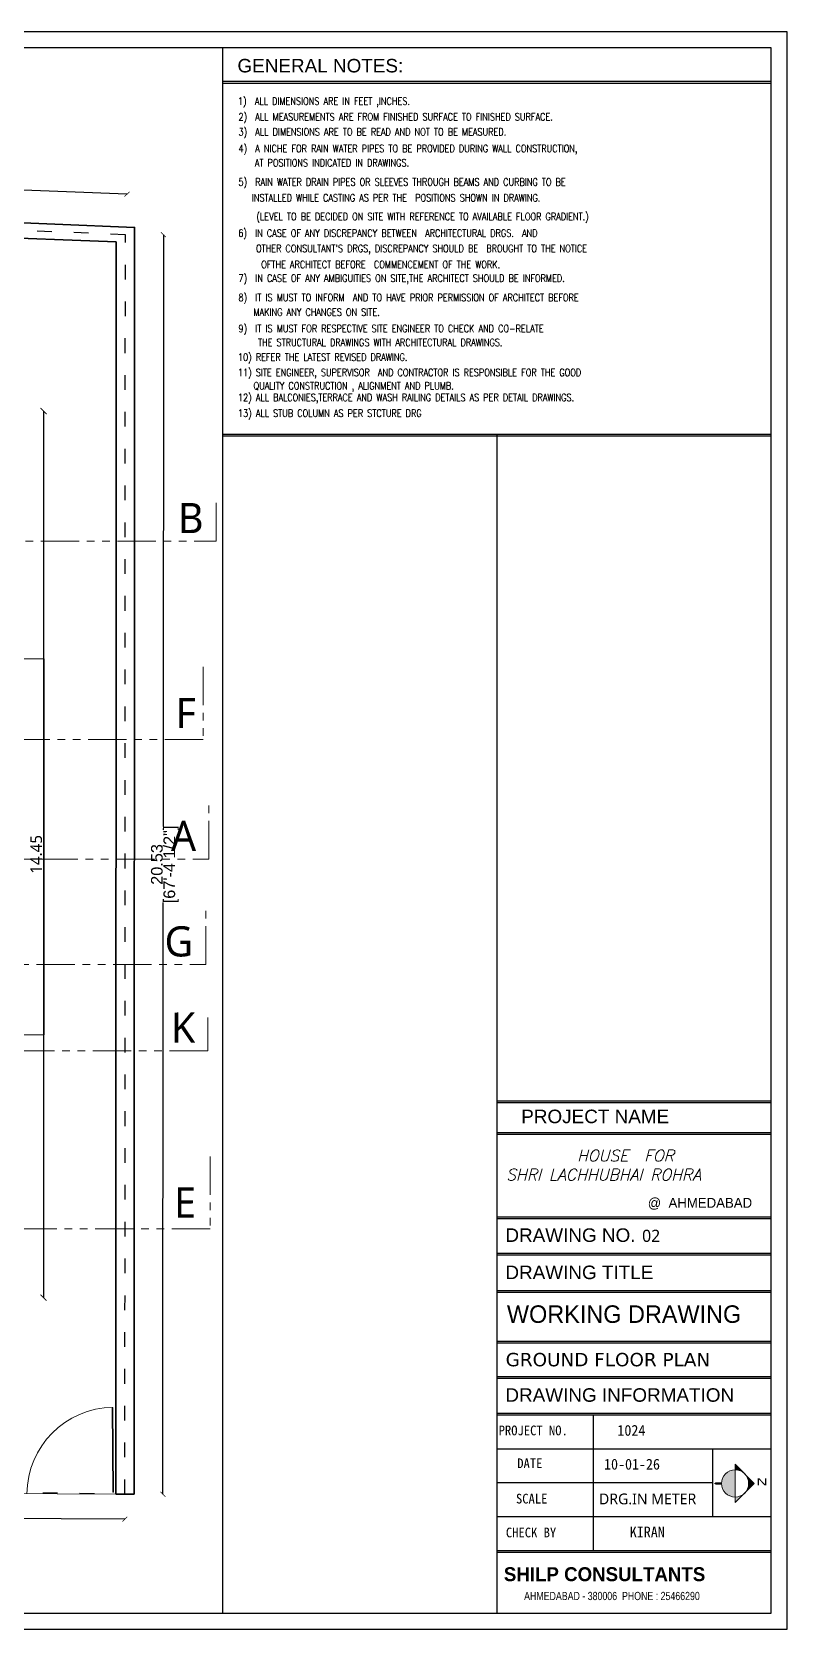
# Model space of a CAD drawing. Extents: x 2450 to 2649, y -7 to 131.
# Drawn here: x 2474.58 to 2486.88, y 104.87 to 130.91 of the extents above; entities that cross this region are included whole.
import ezdxf

# ---------------------------------------------------------------- set-up
doc = ezdxf.new("R2010")
doc.units = 0
doc.header["$MEASUREMENT"] = 0
doc.header["$PDMODE"] = 34
doc.linetypes.add('ACAD_ISO03W100', pattern=[30, 12, -18])
doc.linetypes.add('PHANTOM2', pattern=[1.25, 0.625, -0.125, 0.125, -0.125, 0.125, -0.125])
for name, color, linetype, lineweight in [('A-SHEET-TEXT-SCHEDULE', 7, 'Continuous', 13), ('DOOR-WINDOW', 35, 'Continuous', 13), ('NORTH', 1, 'Continuous', 15), ('PLOT', 230, 'Continuous', 35), ('SECTION LINE', 3, 'PHANTOM2', 5), ('TEXT', 7, 'Continuous', 13), ('TEXT(TITAL)', 213, 'Continuous', 5), ('TITLE-2', 143, 'Continuous', 9), ('WALL', 30, 'Continuous', 35), ('WINDOW-LINE', 25, 'Continuous', 9)]:
    doc.layers.add(name, color=color, linetype=linetype, lineweight=lineweight)
doc.layers.add('BAS LINE', color=130, linetype='Continuous')
for name, color, linetype, lineweight, true_color in [('DIM_1', 7, 'Continuous', 13, 0x000000), ('SHEET', 7, 'Continuous', 30, 0x121212), ('WORKING DIM', 7, 'Continuous', 15, 0x292929)]:
    doc.layers.add(name, color=color, linetype=linetype, lineweight=lineweight, true_color=true_color)
doc.styles.add('AR', font='arial.ttf')
doc.styles.add('ARIAL', font='arial.ttf')
doc.styles.add('COMPLEX', font='complex.shx')
doc.styles.add('ROMANS', font='romans.shx', dxfattribs={"width": 0.8})
doc.styles.get("Standard").update_dxf_attribs({"font": 'malgunsl.ttf'})
doc.styles.add('style2', font='arial.ttf')
doc.dimstyles.new('2310', dxfattribs={"dimtxt": 0.19, "dimasz": 0.08, "dimexe": 0.18, "dimexo": 0.0625, "dimgap": 0.005, "dimtad": 0, "dimzin": 0, "dimdsep": 46, "dimtxsty": 'AR', "dimblk": 'ARCHTICK', "dimcen": 0.09, "dimse1": 1, "dimse2": 1, "dimaunit": 1, "dimadec": 4, "dimazin": 0, "dimtfac": 1, "dimtofl": 0, "dimtmove": 0, "dimatfit": 3, "dimfxl": 0.18, "dimtolj": 1, "dimtzin": 0, "dimarcsym": 0})
doc.dimstyles.new('R07', dxfattribs={"dimtxt": 0.19, "dimasz": 0.1, "dimexe": 0.18, "dimexo": 0.0625, "dimgap": 0.02, "dimtad": 1, "dimzin": 4, "dimdsep": 46, "dimtxsty": 'Standard', "dimblk": 'ARCHTICK', "dimcen": 0, "dimse1": 1, "dimse2": 1, "dimclrd": 256, "dimclre": 48, "dimclrt": 256, "dimadec": 0, "dimazin": 0, "dimtm": 1e-09, "dimtfac": 1, "dimtix": 1, "dimtmove": 1, "dimatfit": 3, "dimfxl": 0.18, "dimtolj": 1, "dimtzin": 0, "dimlwe": 15, "dimarcsym": 0})

# ---------------------------------------------------------------- blocks, each defined once
blk = doc.blocks.new('_ArchTick')
at = {"color": 0, "linetype": 'ByBlock', "const_width": 0.15}
blk.add_lwpolyline([(-0.5, -0.5), (0.5, 0.5)], dxfattribs=at)
blk = doc.blocks.new('*D3258')
at = {"layer": 'DEFPOINTS', "color": 0, "transparency": 16777216}
for p in [(2452.055, 128.564), (2476.127, 128.261), (2476.101, 127.601)]:
    blk.add_point(p, dxfattribs=at)
at = {"layer": 'DIM_1', "color": 0, "lineweight": -2, "transparency": 16777216}
for p, q in [((2452.081, 129.223), (2463.411, 128.77)), ((2476.127, 128.261), (2464.798, 128.714))]:
    blk.add_line(p, q, dxfattribs=at)
at = {"layer": 'DIM_1', "color": 0, "lineweight": -2, "transparency": 16777216, "xscale": 0.08, "yscale": 0.08, "zscale": 0.08}
for p, rotation in [((2452.081, 129.223), 177.707262996254), ((2476.127, 128.261), 357.7072629962539)]:
    blk.add_blockref('_ArchTick', p, dxfattribs=dict(at, rotation=rotation))
at = {"layer": 'DIM_1', "color": 0, "transparency": 16777216, "char_height": 0.19, "attachment_point": 5, "rotation": 357.7073, "style": 'AR'}
for s, insert in [('\\A1;24.07', (2464.108, 128.844)), ('\\A1;[78\'-11 1/2"]', (2464.099, 128.614))]:
    blk.add_mtext(s, dxfattribs=dict(at, insert=insert))
blk = doc.blocks.new('*D3259')
at = {"layer": 'DEFPOINTS', "color": 0, "transparency": 16777216}
for p in [(2476.101, 127.601), (2476.094, 107.072), (2476.713, 107.071)]:
    blk.add_point(p, dxfattribs=at)
at = {"layer": 'DIM_1', "color": 0, "lineweight": -2, "transparency": 16777216}
for p, q in [((2476.72, 127.601), (2476.717, 117.957)), ((2476.713, 107.071), (2476.716, 116.716))]:
    blk.add_line(p, q, dxfattribs=at)
at = {"layer": 'DIM_1', "color": 0, "lineweight": -2, "transparency": 16777216, "xscale": 0.08, "yscale": 0.08, "zscale": 0.08}
for p, rotation in [((2476.72, 127.601), 89.98135342843399), ((2476.713, 107.071), 269.981353428434)]:
    blk.add_blockref('_ArchTick', p, dxfattribs=dict(at, rotation=rotation))
at = {"layer": 'DIM_1', "color": 0, "transparency": 16777216, "char_height": 0.19, "attachment_point": 5, "rotation": 89.9814, "style": 'AR'}
for s, insert in [('\\A1;[67\'-4 1/2"]', (2476.845, 117.336)), ('\\A1;20.53', (2476.615, 117.336))]:
    blk.add_mtext(s, dxfattribs=dict(at, insert=insert))
blk = doc.blocks.new('*D3260')
at = {"layer": 'DEFPOINTS', "color": 0, "transparency": 16777216}
for p in [(2452.146, 107.196), (2476.094, 107.072), (2452.144, 106.789)]:
    blk.add_point(p, dxfattribs=at)
at = {"layer": 'DIM_1', "color": 0, "lineweight": -2, "transparency": 16777216}
for p, q in [((2452.144, 106.789), (2463.719, 106.729)), ((2476.092, 106.664), (2464.517, 106.725))]:
    blk.add_line(p, q, dxfattribs=at)
at = {"layer": 'DIM_1', "color": 0, "lineweight": -2, "transparency": 16777216, "xscale": 0.08, "yscale": 0.08, "zscale": 0.08}
for p, rotation in [((2452.144, 106.789), 179.7026659752107), ((2476.092, 106.664), 359.7026659752107)]:
    blk.add_blockref('_ArchTick', p, dxfattribs=dict(at, rotation=rotation))
at = {"layer": 'DIM_1', "color": 0, "transparency": 16777216, "char_height": 0.19, "attachment_point": 5, "rotation": 359.7027, "style": 'AR'}
for s, insert in [('\\A1;[78\'-7"]', (2464.117, 106.6)), ('\\A1;23.95', (2464.118, 106.829))]:
    blk.add_mtext(s, dxfattribs=dict(at, insert=insert))
blk = doc.blocks.new('*D3841')
at = {"layer": 'DEFPOINTS', "color": 0, "transparency": 16777216}
for p in [(2473.05, 124.725), (2470.13, 110.275), (2474.768, 110.275)]:
    blk.add_point(p, dxfattribs=at)
at = {"layer": 'WORKING DIM', "lineweight": -2, "transparency": 16777216}
blk.add_line((2474.768, 124.725), (2474.768, 110.275), dxfattribs=at)
at = {"layer": 'WORKING DIM', "lineweight": -2, "transparency": 16777216, "xscale": 0.1, "yscale": 0.1, "zscale": 0.1}
for p, rotation in [((2474.768, 124.725), 90), ((2474.768, 110.275), 270)]:
    blk.add_blockref('_ArchTick', p, dxfattribs=dict(at, rotation=rotation))
at = {"layer": 'WORKING DIM', "transparency": 16777216, "insert": (2474.649, 117.5), "char_height": 0.19, "attachment_point": 5, "rotation": 90}
blk.add_mtext('\\A1;14.45', dxfattribs=at)
blk = doc.blocks.new('note-1')
at = {"layer": 'A-SHEET-TEXT-SCHEDULE', "style": 'ROMANS', "width": 0.8}
for s, p in [('1)  ALL DIMENSIONS ARE IN FEET ,INCHES.', (1492.635, -1313.321)), ('2)  ALL MEASUREMENTS ARE FROM FINISHED SURFACE TO FINISHED SURFACE.', (1492.641, -1313.49)), ('3)  ALL DIMENSIONS ARE TO BE READ AND NOT TO BE MEASURED.', (1492.641, -1313.653)), ('4)  A NICHE FOR RAIN WATER PIPES TO BE PROVIDED DURING WALL CONSTRUCTION, ', (1492.641, -1313.832)), ('   AT POSITIONS INDICATED IN DRAWINGS.', (1492.674, -1313.986)), ('5)  RAIN WATER DRAIN PIPES OR SLEEVES THROUGH BEAMS AND CURBING TO BE ', (1492.641, -1314.193)), ('   INSTALLED WHILE CASTING AS PER THE  POSITIONS SHOWN IN DRAWING. ', (1492.641, -1314.363)), ('(LEVEL TO BE DECIDED ON SITE WITH REFERENCE TO AVAILABLE FLOOR GRADIENT.)', (1492.834, -1314.566)), ('6)  IN CASE OF ANY DISCREPANCY BETWEEN  ARCHITECTURAL DRGS.  AND ', (1492.639, -1314.744)), ("    OTHER CONSULTANT'S DRGS, DISCREPANCY SHOULD BE  BROUGHT TO THE NOTICE", (1492.639, -1314.91)), ('7)  IN CASE OF ANY AMBIGUITIES ON SITE,THE ARCHITECT SHOULD BE INFORMED.', (1492.641, -1315.231)), (' OFTHE ARCHITECT BEFORE  COMMENCEMENT OF THE WORK.', (1492.842, -1315.082)), ('8)  IT IS MUST TO INFORM  AND TO HAVE PRIOR PERMISSION OF ARCHITECT BEFORE', (1492.641, -1315.439)), ('    MAKING ANY CHANGES ON SITE.', (1492.612, -1315.596)), ('9)  IT IS MUST FOR RESPECTIVE SITE ENGINEER TO CHECK AND CO-RELATE ', (1492.641, -1315.774)), ('10) REFER THE LATEST REVISED DRAWING.', (1492.635, -1316.082)), (' THE STRUCTURAL DRAWINGS WITH ARCHITECTURAL DRAWINGS.', (1492.807, -1315.923)), ('11) SITE ENGINEER, SUPERVISOR  AND CONTRACTOR IS RESPONSIBLE FOR THE GOOD', (1492.635, -1316.247)), ('    QUALITY CONSTRUCTION , ALIGNMENT AND PLUMB.', (1492.612, -1316.39)), ('12) ALL BALCONIES,TERRACE AND WASH RAILING DETAILS AS PER DETAIL DRAWINGS.', (1492.635, -1316.517)), ('13) ALL STUB COLUMN AS PER STCTURE DRG', (1492.635, -1316.687))]:
    blk.add_text(s, height=0.08, dxfattribs=at).set_placement(p)

msp = doc.modelspace()

# ---------------------------------------------------------------- hatches: boundary and pattern name
at = {"layer": 'NORTH'}
h = msp.add_hatch(color=256, dxfattribs=at)
h.paths.add_polyline_path([(2486.034, 107.467, 1), (2486.034, 107.025)])
h.paths.add_polyline_path([(2486.19, 107.09), (2486.346, 107.246), (2486.19, 107.402, -0.414214)])
h.paths.add_polyline_path([(2486.19, 107.09, -0.198912), (2486.034, 107.025), (2486.034, 106.934)])
h.paths.add_polyline_path([(2486.19, 107.402), (2486.034, 107.558), (2486.034, 107.467, -0.198912)])
for points in [[(2486.19, 107.402), (2486.034, 107.558), (2486.034, 107.467, -0.198912)], [(2486.255, 107.246, -0.198912), (2486.19, 107.09), (2486.346, 107.246), (2486.19, 107.402, -0.198912)]]:
    msp.add_hatch(color=256, dxfattribs=at).paths.add_polyline_path(points)

# ---------------------------------------------------------------- linework, layer by layer
at = {"layer": 'BAS LINE', "color": 7, "linetype": 'ACAD_ISO03W100', "lineweight": 25, "ltscale": 0.02}
msp.add_lwpolyline([(2452.055, 128.564), (2452.146, 107.196), (2462.447, 107.215), (2464.1, 107.225), (2466.886, 107.229), (2467.557, 107.224), (2476.094, 107.072), (2476.101, 127.601)], close=True, dxfattribs=at)
at = {"layer": 'DOOR-WINDOW'}
msp.add_lwpolyline([(2475.898, 108.486), (2475.909, 107.106), (2475.898, 107.105), (2475.887, 108.486), (2475.898, 108.486)], close=True, dxfattribs=at)
msp.add_arc((2475.912, 107.071), 1.415, 90.6262, 179.7293, dxfattribs=at)
at = {"layer": 'NORTH'}
for p, q in [((2486.034, 107.558), (2486.034, 106.934)), ((2486.034, 107.558), (2486.346, 107.246)), ((2485.814, 107.257), (2485.715, 107.259)), ((2485.813, 107.246), (2485.701, 107.248)), ((2485.814, 107.235), (2485.715, 107.237)), ((2486.034, 106.934), (2486.346, 107.246))]:
    msp.add_line(p, q, dxfattribs=at)
msp.add_circle((2486.034, 107.246), 0.221, dxfattribs=at)
at = {"layer": 'PLOT', "ltscale": 0.1}
msp.add_line((2475.944, 107.07), (2476.244, 107.069), dxfattribs=at)
at = {"layer": 'PLOT', "ltscale": 0.1, "flags": 128}
for points in [[(2473.65, 127.825), (2476.251, 127.72), (2476.244, 107.069)], [(2473.65, 127.574), (2475.951, 127.482), (2475.944, 107.07)]]:
    msp.add_lwpolyline(points, dxfattribs=at)
at = {"layer": 'SECTION LINE'}
for points in [[(2450.972, 123.422), (2450.972, 122.603), (2477.582, 122.603), (2477.582, 123.353)], [(2477.368, 120.556), (2477.368, 119.373), (2450.759, 119.373), (2450.759, 120.246)], [(2450.951, 118.295), (2450.951, 117.422), (2477.461, 117.422), (2477.461, 118.303)], [(2450.901, 116.576), (2450.901, 115.703), (2477.411, 115.703), (2477.411, 116.584)], [(2477.447, 114.841), (2477.447, 114.298), (2450.923, 114.298), (2450.923, 115.033)], [(2477.483, 112.577), (2477.483, 111.394), (2450.874, 111.394), (2450.874, 112.266)]]:
    msp.add_lwpolyline(points, dxfattribs=at)
at = {"layer": 'SHEET', "ltscale": 5}
for p, q in [((2477.686, 130.646), (2477.686, 105.133)), ((2477.686, 124.35), (2486.62, 124.35)), ((2477.686, 124.32), (2486.62, 124.32)), ((2482.153, 124.35), (2482.153, 105.133))]:
    msp.add_line(p, q, dxfattribs=at)
at = {"layer": 'SHEET', "color": 152, "ltscale": 5, "true_color": 0x2776bb}
for p, q in [((2477.686, 130.103), (2486.62, 130.103)), ((2477.686, 130.073), (2486.62, 130.073)), ((2482.153, 113.484), (2486.62, 113.484)), ((2482.153, 113.457), (2486.62, 113.457)), ((2482.153, 112.969), (2486.62, 112.969)), ((2482.153, 112.942), (2486.62, 112.942)), ((2482.153, 111.594), (2486.62, 111.594)), ((2482.153, 111.567), (2486.62, 111.567)), ((2482.153, 110.998), (2486.62, 110.998)), ((2482.153, 110.971), (2486.62, 110.971)), ((2482.153, 110.391), (2486.62, 110.391)), ((2482.153, 110.364), (2486.62, 110.364)), ((2482.153, 109.563), (2486.62, 109.563)), ((2482.153, 109.536), (2486.62, 109.536)), ((2482.153, 108.988), (2486.62, 108.988)), ((2482.153, 108.961), (2486.62, 108.961)), ((2482.153, 108.392), (2486.62, 108.392)), ((2482.153, 108.365), (2486.62, 108.365)), ((2483.724, 108.365), (2483.724, 106.155)), ((2482.153, 107.813), (2486.62, 107.813)), ((2485.664, 107.813), (2485.664, 106.708)), ((2482.153, 107.26), (2485.664, 107.26)), ((2482.153, 106.708), (2486.62, 106.708)), ((2482.153, 106.155), (2486.62, 106.155)), ((2482.153, 106.128), (2486.62, 106.128))]:
    msp.add_line(p, q, dxfattribs=at)
at = {"layer": 'SHEET', "ltscale": 5}
for points in [[(2450.066, 130.906), (2450.066, 104.873), (2486.88, 104.873), (2486.88, 130.906)], [(2450.326, 130.646), (2450.326, 105.133), (2486.62, 105.133), (2486.62, 130.646)]]:
    msp.add_lwpolyline(points, close=True, dxfattribs=at)
at = {"layer": 'WALL', "color": 134, "lineweight": 13, "true_color": 0x09aaaa}
for p, q in [((2473.05, 120.685), (2474.78, 120.685)), ((2474.78, 120.685), (2474.78, 114.56)), ((2473.05, 114.56), (2474.78, 114.56))]:
    msp.add_line(p, q, dxfattribs=at)
at = {"layer": 'WINDOW-LINE'}
msp.add_line((2473.05, 107.086), (2475.944, 107.07), dxfattribs=at)

# ---------------------------------------------------------------- block references
at = {"layer": 'A-SHEET-TEXT-SCHEDULE', "xscale": 1.511328093057377, "yscale": 1.511328093057377, "zscale": 1.511328093057377}
msp.add_blockref('note-1', (222.074, 2114.576), dxfattribs=at)

# ---------------------------------------------------------------- texts
at = {"layer": 'SECTION LINE', "color": 5, "char_height": 0.4914, "width": 0.73718, "attachment_point": 3, "rotation": 0.0594, "style": 'COMPLEX'}
for s, insert in [('{\\fSegoe UI Light|b0|i0|c0|p34;B}', (2477.374, 123.229)), ('{\\fSegoe UI Light|b0|i0|c0|p34;F}', (2477.25, 120.05)), ('{\\fSegoe UI Light|b0|i0|c0|p34;A}', (2477.253, 118.048)), ('{\\fSegoe UI Light|b0|i0|c0|p34;G}', (2477.204, 116.328)), ('{\\fSegoe UI Light|b0|i0|c0|p34;K}', (2477.239, 114.923)), ('{\\fSegoe UI Light|b0|i0|c0|p34;E}', (2477.25, 112.071))]:
    msp.add_mtext(s, dxfattribs=dict(at, insert=insert))
at = {"layer": 'TEXT', "style": 'ARIAL', "width": 1.534186}
msp.add_text('N ', height=0.118, dxfattribs=at).set_placement((2486.381, 107.213))
at = {"layer": 'TEXT(TITAL)', "color": 251, "true_color": 0x636466}
msp.add_text('DRG.IN METER', height=0.17622, dxfattribs=at).set_placement((2483.817, 106.906))
at = {"layer": 'TEXT(TITAL)', "ltscale": 5, "char_height": 0.22027, "attachment_point": 1}
for s, width, insert in [('{\\fArial|b0|i0|c0|p34;GENERAL NOTES:}', 4.68103, (2477.927, 130.466)), ('{\\fArial|b0|i0|c0|p34;PROJECT NAME}', 4.68103, (2482.55, 113.339)), ('{\\fArial|b0|i0|c0|p34;DRAWING NO.}', 4.68103, (2482.292, 111.404)), ('{\\fArial|b0|i0|c0|p34;DRAWING TITLE}', 4.68103, (2482.292, 110.797)), ('{\\fArial|b0|i0|c0|p34;DRAWING INFORMATION}', 7.15296, (2482.292, 108.798))]:
    msp.add_mtext_dynamic_manual_height_columns(s, width=width, gutter_width=1.092, heights=[0], dxfattribs=dict(at, insert=insert))
at = {"layer": 'TEXT(TITAL)', "color": 30, "ltscale": 5, "true_color": 0xf8991e, "attachment_point": 1}
for s, width, insert, char_height in [('02', 0.53392, (2484.519, 111.382), 0.1982), ('{\\fMicrosoft Himalaya|b0|i0|c0|p2;WORKING DRAWING }', 4.68103, (2482.317, 110.149), 0.28547)]:
    msp.add_mtext_dynamic_manual_height_columns(s, width=width, gutter_width=1.092, heights=[0], dxfattribs=dict(at, insert=insert, char_height=char_height))
at = {"layer": 'TEXT(TITAL)', "color": 215, "ltscale": 5, "true_color": 0xa953a0, "insert": (2482.296, 109.374), "char_height": 0.21807, "attachment_point": 1}
msp.add_mtext_dynamic_manual_height_columns('{\\fVerdana|b0|i0|c0|p34;\\C240;\\c2367469;GROUND FLOOR PLAN}', width=4.68103, gutter_width=1.092, heights=[0], dxfattribs=at)
at = {"layer": 'TEXT(TITAL)', "color": 165, "ltscale": 5, "true_color": 0x5e67af, "char_height": 0.15859, "attachment_point": 1}
for s, width, insert in [('{\\fDotumChe|b0|i0|c0|p49;PROJECT NO.}', 2.13752, (2482.182, 108.19)), ('{\\fDotumChe|b0|i0|c0|p49;DATE}', 1.13254, (2482.485, 107.654)), ('{\\fDotumChe|b0|i0|c0|p49;SCALE}', 1.13254, (2482.464, 107.078)), ('{\\fDotumChe|b0|i0|c0|p49;CHECK BY}', 2.13752, (2482.3, 106.526))]:
    msp.add_mtext_dynamic_manual_height_columns(s, width=width, gutter_width=1.092, heights=[0], dxfattribs=dict(at, insert=insert))
at = {"layer": 'TEXT(TITAL)', "color": 251, "ltscale": 5, "true_color": 0x636466, "char_height": 0.17622, "attachment_point": 1}
for s, width, heights, insert in [('{\\fDotumChe|b0|i0|c0|p49;1024}', 2.13752, [0], (2484.117, 108.2)), ('{\\fDotumChe|b0|i0|c0|p49;10-01-26}', 2.20169, [0.117], (2483.899, 107.648)), ('{\\fDotumChe|b0|i0|c0|p49;KIRAN}', 2.13752, [0], (2484.319, 106.543))]:
    msp.add_mtext_dynamic_manual_height_columns(s, width=width, gutter_width=1.092, heights=heights, dxfattribs=dict(at, insert=insert))
at = {"layer": 'TEXT(TITAL)', "color": 146, "ltscale": 5, "true_color": 0x105689, "insert": (2482.267, 105.881), "char_height": 0.22766, "attachment_point": 1}
msp.add_mtext_dynamic_manual_height_columns('{\\fCopperplate Gothic Bold|b0|i0|c0|p34;SHILP CONSULTANTS}', width=8.78304, gutter_width=1.085, heights=[0], dxfattribs=at)
at = {"layer": 'TEXT(TITAL)', "ltscale": 5, "insert": (2482.597, 105.479), "char_height": 0.13407, "width": 6.18706, "attachment_point": 1, "style": 'ROMANS'}
msp.add_mtext('{\\fMV Boli|b0|i0|c0|p2;AHMEDABAD - 380006  PHONE : 25466290}', dxfattribs=at)
at = {"layer": 'TITLE-2', "color": 18, "ltscale": 5, "true_color": 0x000000, "attachment_point": 1, "style": 'style2'}
for s, insert, char_height, width in [('\\pi3.49699;{\\Fitalic|c0;  HOUSE  FOR \\P\\pi2.59747;SHRI LACHHUBHAI ROHRA}', (2479.707, 112.683), 0.18611, 9.34247), ('\\pi3.08265;{\\fVijaya|b0|i0|c0|p34;@  AHMEDABAD}', (2481.529, 111.901), 0.1608, 8.0719)]:
    msp.add_mtext(s, dxfattribs=dict(at, insert=insert, char_height=char_height, width=width))

# ---------------------------------------------------------------- dimensions: what is measured, and where the dimension line sits
at = {"layer": 'DIM_1'}
for p1, p2, distance, picture, middle in [((2452.055, 128.564), (2476.101, 127.601), 0.66, '*D3258', (2464.104, 128.742)), ((2476.101, 127.601), (2476.094, 107.072), 0.619, '*D3259', (2476.717, 117.336)), ((2476.094, 107.072), (2452.146, 107.196), 0.407, '*D3260', (2464.118, 106.727))]:
    dim = msp.add_aligned_dim(p1=p1, p2=p2, distance=distance, dimstyle='2310', override={"dimpost": '\\X'}, dxfattribs=at)
    dim.commit()
    dim.dimension.update_dxf_attribs({"geometry": picture, "text_midpoint": middle})
at = {"layer": 'WORKING DIM'}
dim = msp.add_linear_dim(base=(2474.768, 110.275), p1=(2473.05, 124.725), p2=(2470.13, 110.275), angle=90, dimstyle='R07', override={"dimpost": '\\X'}, dxfattribs=at)
dim.commit()
dim.dimension.update_dxf_attribs({"geometry": '*D3841', "text_midpoint": (2474.649, 117.5)})

doc.saveas('drawing.dxf')
